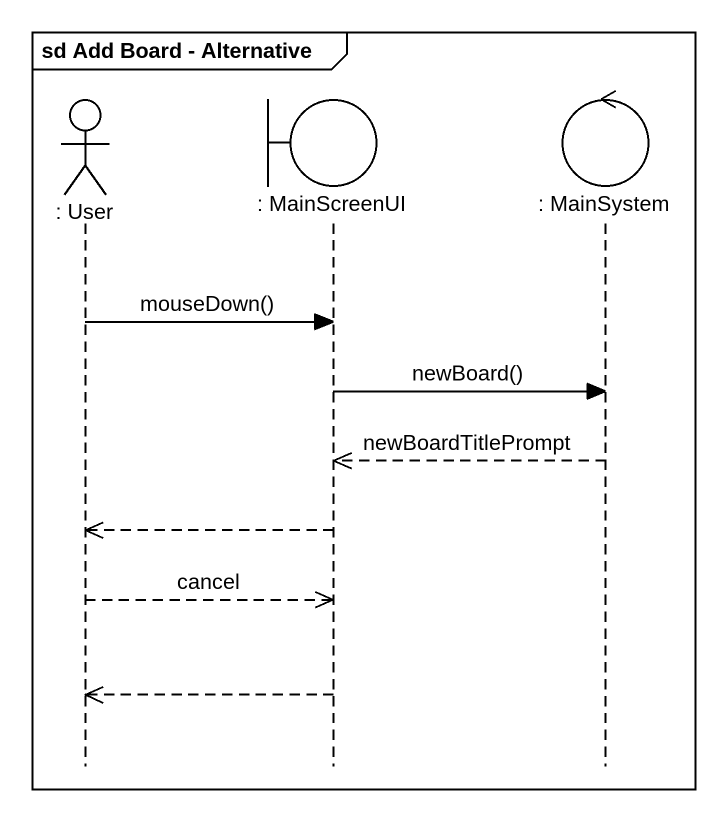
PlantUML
@startuml
mainframe sd Add Board - Alternative
hide footbox
actor ": User" as User
boundary ": MainScreenUI" as MainScreenUI
control ": MainSystem" as MainSystem

User -> MainScreenUI : mouseDown()
MainScreenUI -> MainSystem : newBoard()
MainSystem -->> MainScreenUI : newBoardTitlePrompt
MainScreenUI -->> User
User -->> MainScreenUI : cancel
MainScreenUI -->> User
@enduml
